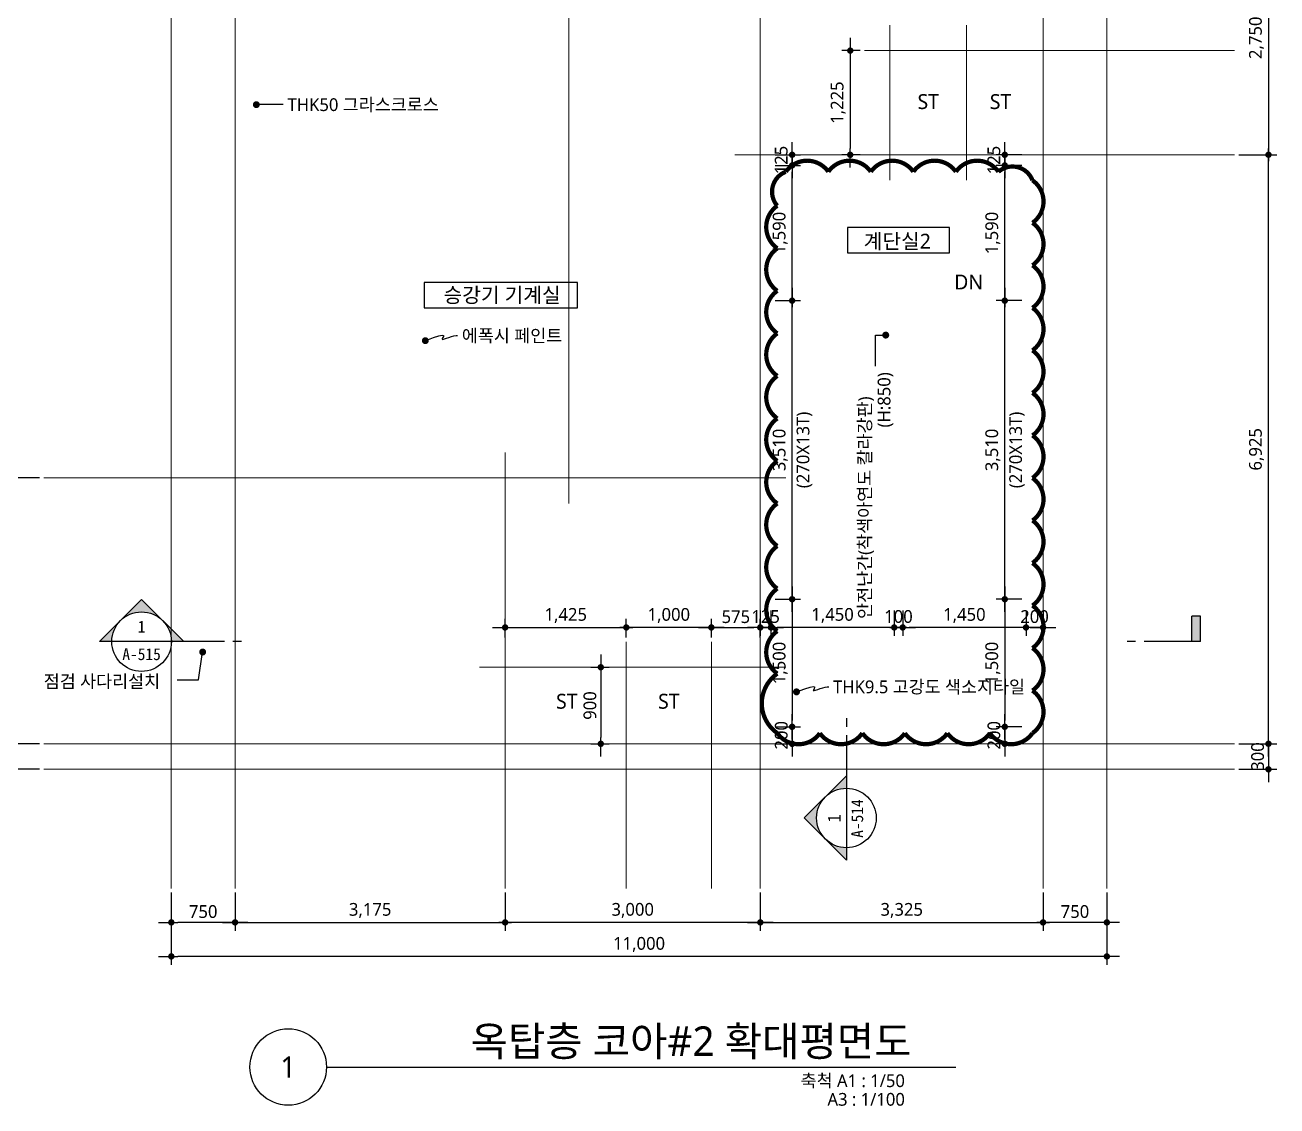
# Model space of a CAD drawing. Header units: millimetres. Extents: x 3320976 to 3527701, y 1183647 to 1243117.
# Drawn here: x 3490632 to 3505351, y 1183647 to 1196355 of the extents above; entities that cross this region are included whole.
import ezdxf
from ezdxf.enums import TextEntityAlignment as Align

# ---------------------------------------------------------------- set-up
doc = ezdxf.new("R2010")
doc.units = ezdxf.units.MM
doc.header["$MEASUREMENT"] = 0
doc.linetypes.add('CEN', pattern=[62, 60, -1, 0, -1])
doc.layers.get('0').update_dxf_attribs({"linetype": 'CONTINUOUS'})
for name, color, linetype, lineweight in [('A-CNTL', 1, 'CEN', 15), ('A-DIMS', 7, 'CONTINUOUS', 25), ('A-MKXS-LEAD', 7, 'CONTINUOUS', 25), ('A-MKXS-MAK1', 3, 'CONTINUOUS', 25), ('A-MKXS-TEXT1', 3, 'CONTINUOUS', 25), ('A-MKXS-TEXT2', 7, 'CONTINUOUS', 25), ('A-MKXX-NAME', 3, 'CONTINUOUS', 25), ('A-MKXX-SYMB', 7, 'CONTINUOUS', 25), ('A-XXXX-SYMB', 7, 'CONTINUOUS', 25), ('A-XXXX-TXT1', 3, 'CONTINUOUS', 25), ('REV-202205', 20, 'CONTINUOUS', 25)]:
    doc.layers.add(name, color=color, linetype=linetype, lineweight=lineweight)
doc.styles.add('HY울릉도L', font='')
doc.styles.add('돋움체', font='')
doc.styles.add('맑은고딕', font='malgun.ttf')
doc.styles.get('HY울릉도L').set_extended_font_data('HYwulM')
doc.styles.get('돋움체').set_extended_font_data('DotumChe')
doc.dimstyles.new('CDIM', dxfattribs={"dimtxt": 3, "dimasz": 1.5, "dimexe": 2, "dimexo": 1, "dimgap": 1, "dimtad": 1, "dimdec": 0, "dimrnd": 0.5, "dimzin": 0, "dimdsep": 32, "dimlunit": 6, "dimtxsty": 'HY울릉도L', "dimblk1": '_CIDOT', "dimblk2": '_CIDOT', "dimsah": 1, "dimcen": 5.5, "dimclrd": 2, "dimclre": 2, "dimclrt": 7, "dimadec": 0, "dimazin": 0, "dimtfac": 1, "dimtdec": 0, "dimtix": 1, "dimtmove": 2, "dimatfit": 1, "dimldrblk": '_CIDOT', "dimfxl": 1, "dimtolj": 1, "dimtzin": 0, "dimlwd": -1, "dimarcsym": 0})

# ---------------------------------------------------------------- blocks, each defined once
blk = doc.blocks.new('_CIDOT')
at = {"color": 0, "linetype": 'ByBlock'}
blk.add_line((2, 0), (-1, 0), dxfattribs=at)
at = {"color": 0, "linetype": 'ByBlock', "const_width": 0.5}
blk.add_lwpolyline([(-0.25, 0, 1), (0.25, 0, 1)], format="xyb", close=True, dxfattribs=at)
blk = doc.blocks.new('*D189')
at = {"layer": 'A-DIMS', "lineweight": -2, "transparency": 16777216}
for p, q in [((-1550, 0), (-2400, 0)), ((-1550, -13000), (-2400, -13000))]:
    blk.add_line(p, q, dxfattribs=at)
at = {"layer": 'A-DIMS', "transparency": 16777216}
blk.add_line((-2300, -12925), (-2300, -75), dxfattribs=at)
at = {"layer": 'A-DIMS', "transparency": 16777216, "xscale": 75, "yscale": 75, "zscale": 75}
for p, rotation in [((-2300, 0), 90), ((-2300, -13000), 270)]:
    blk.add_blockref('_CIDOT', p, dxfattribs=dict(at, rotation=rotation))
at = {"layer": 'A-DIMS', "color": 3, "transparency": 16777216, "insert": (-2440, -6500), "char_height": 150, "attachment_point": 5, "rotation": 90, "style": '맑은고딕'}
blk.add_mtext('\\A1;13,000', dxfattribs=at)
blk = doc.blocks.new('*D191')
at = {"layer": 'A-DIMS', "transparency": 16777216}
for p, q in [((-1900, -12625), (-1900, -12550)), ((-1900, -13000), (-1900, -12700)), ((-1900, -13075), (-1900, -13150))]:
    blk.add_line(p, q, dxfattribs=at)
at = {"layer": 'A-DIMS', "lineweight": -2, "transparency": 16777216}
for p, q in [((-1550, -12700), (-2000, -12700)), ((-1550, -13000), (-2000, -13000))]:
    blk.add_line(p, q, dxfattribs=at)
at = {"layer": 'A-DIMS', "transparency": 16777216, "xscale": 75, "yscale": 75, "zscale": 75}
for p, rotation in [((-1900, -12700), 270), ((-1900, -13000), 90)]:
    blk.add_blockref('_CIDOT', p, dxfattribs=dict(at, rotation=rotation))
at = {"layer": 'A-DIMS', "color": 3, "transparency": 16777216, "insert": (-2027, -12850), "char_height": 150, "attachment_point": 5, "rotation": 90, "style": '맑은고딕'}
blk.add_mtext('\\A1;300', dxfattribs=at)
blk = doc.blocks.new('*D193')
at = {"layer": 'A-DIMS', "lineweight": -2, "transparency": 16777216}
for p, q in [((0, -14450), (0, -14900)), ((750, -14450), (750, -14900))]:
    blk.add_line(p, q, dxfattribs=at)
at = {"layer": 'A-DIMS', "transparency": 16777216}
blk.add_line((675, -14800), (75, -14800), dxfattribs=at)
at = {"layer": 'A-DIMS', "transparency": 16777216, "xscale": 75, "yscale": 75, "zscale": 75, "rotation": 180}
blk.add_blockref('_CIDOT', (0, -14800), dxfattribs=at)
at = {"layer": 'A-DIMS', "transparency": 16777216, "xscale": 75, "yscale": 75, "zscale": 75}
blk.add_blockref('_CIDOT', (750, -14800), dxfattribs=at)
at = {"layer": 'A-DIMS', "color": 3, "transparency": 16777216, "insert": (375, -14673), "char_height": 150, "attachment_point": 5, "style": '맑은고딕'}
blk.add_mtext('\\A1;750', dxfattribs=at)
blk = doc.blocks.new('*D194')
at = {"layer": 'A-DIMS', "lineweight": -2, "transparency": 16777216}
for p, q in [((10250, -14450), (10250, -14900)), ((11000, -14450), (11000, -14900))]:
    blk.add_line(p, q, dxfattribs=at)
at = {"layer": 'A-DIMS', "transparency": 16777216}
blk.add_line((10925, -14800), (10325, -14800), dxfattribs=at)
at = {"layer": 'A-DIMS', "transparency": 16777216, "xscale": 75, "yscale": 75, "zscale": 75, "rotation": 180}
blk.add_blockref('_CIDOT', (10250, -14800), dxfattribs=at)
at = {"layer": 'A-DIMS', "transparency": 16777216, "xscale": 75, "yscale": 75, "zscale": 75}
blk.add_blockref('_CIDOT', (11000, -14800), dxfattribs=at)
at = {"layer": 'A-DIMS', "color": 3, "transparency": 16777216, "insert": (10625, -14673), "char_height": 150, "attachment_point": 5, "style": '맑은고딕'}
blk.add_mtext('\\A1;750', dxfattribs=at)
blk = doc.blocks.new('*D195')
at = {"layer": 'A-DIMS', "lineweight": -2, "transparency": 16777216}
for p, q in [((6925, -14450), (6925, -14900)), ((10250, -14450), (10250, -14900))]:
    blk.add_line(p, q, dxfattribs=at)
at = {"layer": 'A-DIMS', "transparency": 16777216}
blk.add_line((7000, -14800), (10175, -14800), dxfattribs=at)
at = {"layer": 'A-DIMS', "transparency": 16777216, "xscale": 75, "yscale": 75, "zscale": 75, "rotation": 180}
blk.add_blockref('_CIDOT', (6925, -14800), dxfattribs=at)
at = {"layer": 'A-DIMS', "transparency": 16777216, "xscale": 75, "yscale": 75, "zscale": 75}
blk.add_blockref('_CIDOT', (10250, -14800), dxfattribs=at)
at = {"layer": 'A-DIMS', "color": 3, "transparency": 16777216, "insert": (8588, -14660), "char_height": 150, "attachment_point": 5, "style": '맑은고딕'}
blk.add_mtext('\\A1;3,325', dxfattribs=at)
blk = doc.blocks.new('*D196')
at = {"layer": 'A-DIMS', "lineweight": -2, "transparency": 16777216}
for p, q in [((750, -14450), (750, -14900)), ((3925, -14450), (3925, -14900))]:
    blk.add_line(p, q, dxfattribs=at)
at = {"layer": 'A-DIMS', "transparency": 16777216}
blk.add_line((825, -14800), (3850, -14800), dxfattribs=at)
at = {"layer": 'A-DIMS', "transparency": 16777216, "xscale": 75, "yscale": 75, "zscale": 75, "rotation": 180}
blk.add_blockref('_CIDOT', (750, -14800), dxfattribs=at)
at = {"layer": 'A-DIMS', "transparency": 16777216, "xscale": 75, "yscale": 75, "zscale": 75}
blk.add_blockref('_CIDOT', (3925, -14800), dxfattribs=at)
at = {"layer": 'A-DIMS', "color": 3, "transparency": 16777216, "insert": (2338, -14660), "char_height": 150, "attachment_point": 5, "style": '맑은고딕'}
blk.add_mtext('\\A1;3,175', dxfattribs=at)
blk = doc.blocks.new('*D197')
at = {"layer": 'A-DIMS', "lineweight": -2, "transparency": 16777216}
for p, q in [((12550, -3025), (13000, -3025)), ((12550, -5775), (13000, -5775))]:
    blk.add_line(p, q, dxfattribs=at)
at = {"layer": 'A-DIMS', "transparency": 16777216}
blk.add_line((12900, -3100), (12900, -5700), dxfattribs=at)
at = {"layer": 'A-DIMS', "transparency": 16777216, "xscale": 75, "yscale": 75, "zscale": 75}
for p, rotation in [((12900, -3025), 90), ((12900, -5775), 270)]:
    blk.add_blockref('_CIDOT', p, dxfattribs=dict(at, rotation=rotation))
at = {"layer": 'A-DIMS', "color": 3, "transparency": 16777216, "insert": (12760, -4400), "char_height": 150, "attachment_point": 5, "rotation": 90, "style": '맑은고딕'}
blk.add_mtext('\\A1;2,750', dxfattribs=at)
blk = doc.blocks.new('*D198')
at = {"layer": 'A-DIMS', "lineweight": -2, "transparency": 16777216}
for p, q in [((12550, -5775), (13000, -5775)), ((12550, -12700), (13000, -12700))]:
    blk.add_line(p, q, dxfattribs=at)
at = {"layer": 'A-DIMS', "transparency": 16777216}
blk.add_line((12900, -12625), (12900, -5850), dxfattribs=at)
at = {"layer": 'A-DIMS', "transparency": 16777216, "xscale": 75, "yscale": 75, "zscale": 75}
for p, rotation in [((12900, -5775), 90), ((12900, -12700), 270)]:
    blk.add_blockref('_CIDOT', p, dxfattribs=dict(at, rotation=rotation))
at = {"layer": 'A-DIMS', "color": 3, "transparency": 16777216, "insert": (12760, -9238), "char_height": 150, "attachment_point": 5, "rotation": 90, "style": '맑은고딕'}
blk.add_mtext('\\A1;6,925', dxfattribs=at)
blk = doc.blocks.new('*D199')
at = {"layer": 'A-DIMS', "transparency": 16777216}
for p, q in [((12900, -12625), (12900, -12550)), ((12900, -12700), (12900, -13000)), ((12900, -13075), (12900, -13150))]:
    blk.add_line(p, q, dxfattribs=at)
at = {"layer": 'A-DIMS', "lineweight": -2, "transparency": 16777216}
for p, q in [((12550, -12700), (13000, -12700)), ((12550, -13000), (13000, -13000))]:
    blk.add_line(p, q, dxfattribs=at)
at = {"layer": 'A-DIMS', "transparency": 16777216, "xscale": 75, "yscale": 75, "zscale": 75}
for p, rotation in [((12900, -12700), 270), ((12900, -13000), 90)]:
    blk.add_blockref('_CIDOT', p, dxfattribs=dict(at, rotation=rotation))
at = {"layer": 'A-DIMS', "color": 3, "transparency": 16777216, "insert": (12773, -12850), "char_height": 150, "attachment_point": 5, "rotation": 90, "style": '맑은고딕'}
blk.add_mtext('\\A1;300', dxfattribs=at)
blk = doc.blocks.new('*D200')
at = {"layer": 'A-DIMS', "lineweight": -2, "transparency": 16777216}
for p, q in [((-1550, -9575), (-2000, -9575)), ((-1550, -12700), (-2000, -12700))]:
    blk.add_line(p, q, dxfattribs=at)
at = {"layer": 'A-DIMS', "transparency": 16777216}
blk.add_line((-1900, -9650), (-1900, -12625), dxfattribs=at)
at = {"layer": 'A-DIMS', "transparency": 16777216, "xscale": 75, "yscale": 75, "zscale": 75}
for p, rotation in [((-1900, -9575), 90), ((-1900, -12700), 270)]:
    blk.add_blockref('_CIDOT', p, dxfattribs=dict(at, rotation=rotation))
at = {"layer": 'A-DIMS', "color": 3, "transparency": 16777216, "insert": (-2040, -11138), "char_height": 150, "attachment_point": 5, "rotation": 90, "style": '맑은고딕'}
blk.add_mtext('\\A1;3,125', dxfattribs=at)
blk = doc.blocks.new('*D201')
at = {"layer": 'A-DIMS', "lineweight": -2, "transparency": 16777216}
for p, q in [((-1550, -3025), (-2000, -3025)), ((-1550, -9575), (-2000, -9575))]:
    blk.add_line(p, q, dxfattribs=at)
at = {"layer": 'A-DIMS', "transparency": 16777216}
blk.add_line((-1900, -9500), (-1900, -3100), dxfattribs=at)
at = {"layer": 'A-DIMS', "transparency": 16777216, "xscale": 75, "yscale": 75, "zscale": 75}
for p, rotation in [((-1900, -3025), 90), ((-1900, -9575), 270)]:
    blk.add_blockref('_CIDOT', p, dxfattribs=dict(at, rotation=rotation))
at = {"layer": 'A-DIMS', "color": 3, "transparency": 16777216, "insert": (-2040, -6300), "char_height": 150, "attachment_point": 5, "rotation": 90, "style": '맑은고딕'}
blk.add_mtext('\\A1;6,550', dxfattribs=at)
blk = doc.blocks.new('*D202')
at = {"layer": 'A-DIMS', "lineweight": -2, "transparency": 16777216}
for p, q in [((3925, -14450), (3925, -14900)), ((6925, -14450), (6925, -14900))]:
    blk.add_line(p, q, dxfattribs=at)
at = {"layer": 'A-DIMS', "transparency": 16777216}
blk.add_line((6850, -14800), (4000, -14800), dxfattribs=at)
at = {"layer": 'A-DIMS', "transparency": 16777216, "xscale": 75, "yscale": 75, "zscale": 75, "rotation": 180}
blk.add_blockref('_CIDOT', (3925, -14800), dxfattribs=at)
at = {"layer": 'A-DIMS', "transparency": 16777216, "xscale": 75, "yscale": 75, "zscale": 75}
blk.add_blockref('_CIDOT', (6925, -14800), dxfattribs=at)
at = {"layer": 'A-DIMS', "color": 3, "transparency": 16777216, "insert": (5425, -14660), "char_height": 150, "attachment_point": 5, "style": '맑은고딕'}
blk.add_mtext('\\A1;3,000', dxfattribs=at)
blk = doc.blocks.new('*D207')
at = {"layer": 'A-DIMS', "lineweight": -2, "transparency": 16777216}
for p, q in [((0, -14450), (0, -15300)), ((11000, -14450), (11000, -15300))]:
    blk.add_line(p, q, dxfattribs=at)
at = {"layer": 'A-DIMS', "transparency": 16777216}
blk.add_line((10925, -15200), (75, -15200), dxfattribs=at)
at = {"layer": 'A-DIMS', "transparency": 16777216, "xscale": 75, "yscale": 75, "zscale": 75, "rotation": 180}
blk.add_blockref('_CIDOT', (0, -15200), dxfattribs=at)
at = {"layer": 'A-DIMS', "transparency": 16777216, "xscale": 75, "yscale": 75, "zscale": 75}
blk.add_blockref('_CIDOT', (11000, -15200), dxfattribs=at)
at = {"layer": 'A-DIMS', "color": 3, "transparency": 16777216, "insert": (5500, -15060), "char_height": 150, "attachment_point": 5, "style": '맑은고딕'}
blk.add_mtext('\\A1;11,000', dxfattribs=at)
blk = doc.blocks.new('*D149')
at = {"layer": 'A-DIMS', "lineweight": -2, "transparency": 16777216}
for p, q in [((3497701, 1189155), (3497701, 1189373)), ((3498701, 1189155), (3498701, 1189373))]:
    blk.add_line(p, q, dxfattribs=at)
at = {"layer": 'A-DIMS', "transparency": 16777216}
blk.add_line((3498626, 1189273), (3497776, 1189273), dxfattribs=at)
at = {"layer": 'A-DIMS', "transparency": 16777216, "xscale": 75, "yscale": 75, "zscale": 75, "rotation": 180}
blk.add_blockref('_CIDOT', (3497701, 1189273), dxfattribs=at)
at = {"layer": 'A-DIMS', "transparency": 16777216, "xscale": 75, "yscale": 75, "zscale": 75}
blk.add_blockref('_CIDOT', (3498701, 1189273), dxfattribs=at)
at = {"layer": 'A-DIMS', "color": 3, "transparency": 16777216, "insert": (3498201, 1189413), "char_height": 150, "attachment_point": 5, "style": '맑은고딕'}
blk.add_mtext('\\A1;1,000', dxfattribs=at)
blk = doc.blocks.new('*D150')
at = {"layer": 'A-DIMS', "lineweight": -2, "transparency": 16777216}
for p, q in [((3496276, 1189155), (3496276, 1189373)), ((3497701, 1189155), (3497701, 1189373))]:
    blk.add_line(p, q, dxfattribs=at)
at = {"layer": 'A-DIMS', "transparency": 16777216}
blk.add_line((3496351, 1189273), (3497626, 1189273), dxfattribs=at)
at = {"layer": 'A-DIMS', "transparency": 16777216, "xscale": 75, "yscale": 75, "zscale": 75, "rotation": 180}
blk.add_blockref('_CIDOT', (3496276, 1189273), dxfattribs=at)
at = {"layer": 'A-DIMS', "transparency": 16777216, "xscale": 75, "yscale": 75, "zscale": 75}
blk.add_blockref('_CIDOT', (3497701, 1189273), dxfattribs=at)
at = {"layer": 'A-DIMS', "color": 3, "transparency": 16777216, "insert": (3496989, 1189413), "char_height": 150, "attachment_point": 5, "style": '맑은고딕'}
blk.add_mtext('\\A1;1,425', dxfattribs=at)
blk = doc.blocks.new('*D151')
at = {"layer": 'A-DIMS', "lineweight": -2, "transparency": 16777216}
for p, q in [((3498701, 1189155), (3498701, 1189373)), ((3499276, 1189155), (3499276, 1189373))]:
    blk.add_line(p, q, dxfattribs=at)
at = {"layer": 'A-DIMS', "transparency": 16777216}
blk.add_line((3498776, 1189273), (3499201, 1189273), dxfattribs=at)
at = {"layer": 'A-DIMS', "transparency": 16777216, "xscale": 75, "yscale": 75, "zscale": 75, "rotation": 180}
blk.add_blockref('_CIDOT', (3498701, 1189273), dxfattribs=at)
at = {"layer": 'A-DIMS', "transparency": 16777216, "xscale": 75, "yscale": 75, "zscale": 75}
blk.add_blockref('_CIDOT', (3499276, 1189273), dxfattribs=at)
at = {"layer": 'A-DIMS', "color": 3, "transparency": 16777216, "insert": (3498989, 1189399), "char_height": 150, "attachment_point": 5, "style": '맑은고딕'}
blk.add_mtext('\\A1;575', dxfattribs=at)
blk = doc.blocks.new('*D154')
at = {"layer": 'A-DIMS', "lineweight": -2, "transparency": 16777216}
for p, q in [((3500451, 1196055), (3500234, 1196055)), ((3500451, 1194830), (3500234, 1194830))]:
    blk.add_line(p, q, dxfattribs=at)
at = {"layer": 'A-DIMS', "transparency": 16777216}
blk.add_line((3500334, 1195980), (3500334, 1194905), dxfattribs=at)
at = {"layer": 'A-DIMS', "transparency": 16777216, "xscale": 75, "yscale": 75, "zscale": 75}
for p, rotation in [((3500334, 1196055), 90), ((3500334, 1194830), 270)]:
    blk.add_blockref('_CIDOT', p, dxfattribs=dict(at, rotation=rotation))
at = {"layer": 'A-DIMS', "color": 3, "transparency": 16777216, "insert": (3500193, 1195443), "char_height": 150, "attachment_point": 5, "rotation": 90, "style": '맑은고딕'}
blk.add_mtext('\\A1;1,225', dxfattribs=at)
blk = doc.blocks.new('*D155')
at = {"layer": 'A-DIMS', "lineweight": -2, "transparency": 16777216}
for p, q in [((3497284, 1188805), (3497501, 1188805)), ((3497284, 1187905), (3497501, 1187905))]:
    blk.add_line(p, q, dxfattribs=at)
at = {"layer": 'A-DIMS', "transparency": 16777216}
blk.add_line((3497401, 1188730), (3497401, 1187980), dxfattribs=at)
at = {"layer": 'A-DIMS', "transparency": 16777216, "xscale": 75, "yscale": 75, "zscale": 75}
for p, rotation in [((3497401, 1188805), 90), ((3497401, 1187905), 270)]:
    blk.add_blockref('_CIDOT', p, dxfattribs=dict(at, rotation=rotation))
at = {"layer": 'A-DIMS', "color": 3, "transparency": 16777216, "insert": (3497274, 1188355), "char_height": 150, "attachment_point": 5, "rotation": 90, "style": '맑은고딕'}
blk.add_mtext('\\A1;900', dxfattribs=at)
blk = doc.blocks.new('CORE 2- 단면')
at = {"layer": 'A-MKXS-MAK1'}
h = blk.add_hatch(color=256, dxfattribs=at)
h.paths.add_polyline_path([(5095, 12859), (4847, 12611, 0.414214), (4847, 13106)])
h.paths.add_polyline_path([(4847, 12611), (4600, 12364), (4600, 12509, 0.198912)])
h.paths.add_polyline_path([(4847, 13106, 0.198912), (4600, 13209), (4600, 13354)])
for points in [[(537, 10486), (437, 10486), (437, 10786), (537, 10786)], [(4900, -2015), (4900, -2115), (4600, -2115), (4600, -2015)]]:
    blk.add_hatch(color=256, dxfattribs=at).paths.add_polyline_path(points)
h = blk.add_hatch(color=256, dxfattribs=at)
h.paths.add_polyline_path([(12887, 10291), (12639, 10538, 0.414214), (13134, 10538)])
h.paths.add_polyline_path([(12639, 10538), (12392, 10786), (12537, 10786, 0.198912)])
h.paths.add_polyline_path([(13134, 10538, 0.198912), (13237, 10786), (13382, 10786)])
for p, q in [((4600, 13354), (5095, 12859)), ((4600, 11886), (4600, 13354)), ((4600, 12364), (5095, 12859)), ((4600, 11686), (4600, 11786)), ((437, 10786), (1100, 10786)), ((437, 10786), (437, 10486)), ((537, 10786), (537, 10486)), ((1200, 10786), (1300, 10786)), ((11714, 10786), (11814, 10786)), ((11914, 10786), (13382, 10786)), ((12392, 10786), (12887, 10291)), ((13382, 10786), (12887, 10291)), ((437, 10486), (537, 10486)), ((4600, -1352), (4600, -1252)), ((4600, -2115), (4600, -1452)), ((4600, -2015), (4900, -2015)), ((4900, -2115), (4900, -2015)), ((4600, -2115), (4900, -2115))]:
    blk.add_line(p, q, dxfattribs=at)
for centre in [(4600, 12859), (12887, 10786)]:
    blk.add_circle(centre, 350, dxfattribs=at)
at = {"layer": 'A-MKXS-TEXT2', "style": '돋움체'}
for s, height, rotation, p in [('A-514', 140, 270, (4472, 12866)), ('1', 150, 270, (4744, 12863)), ('A-515', 140, 180, (12887, 10934)), ('1', 140, 180, (12887, 10611))]:
    blk.add_text(s, height=height, rotation=rotation, dxfattribs=at).set_placement(p, align=Align.MIDDLE)
blk = doc.blocks.new('*D413')
at = {"layer": 'A-DIMS', "lineweight": -2, "transparency": 16777216}
for p, q in [((3499401, 1189473), (3499401, 1189173)), ((3500851, 1189473), (3500851, 1189173))]:
    blk.add_line(p, q, dxfattribs=at)
at = {"layer": 'A-DIMS', "transparency": 16777216}
blk.add_line((3500776, 1189273), (3499476, 1189273), dxfattribs=at)
at = {"layer": 'A-DIMS', "transparency": 16777216, "xscale": 75, "yscale": 75, "zscale": 75, "rotation": 180}
blk.add_blockref('_CIDOT', (3499401, 1189273), dxfattribs=at)
at = {"layer": 'A-DIMS', "transparency": 16777216, "xscale": 75, "yscale": 75, "zscale": 75}
blk.add_blockref('_CIDOT', (3500851, 1189273), dxfattribs=at)
at = {"layer": 'A-DIMS', "color": 3, "transparency": 16777216, "insert": (3500126, 1189413), "char_height": 150, "attachment_point": 5, "style": '맑은고딕'}
blk.add_mtext('\\A1;1,450', dxfattribs=at)
blk = doc.blocks.new('*D414')
at = {"layer": 'A-DIMS', "lineweight": -2, "transparency": 16777216}
for p, q in [((3499276, 1189473), (3499276, 1189173)), ((3499401, 1189473), (3499401, 1189173))]:
    blk.add_line(p, q, dxfattribs=at)
at = {"layer": 'A-DIMS', "transparency": 16777216}
for p, q in [((3499201, 1189273), (3499126, 1189273)), ((3499276, 1189273), (3499401, 1189273)), ((3499476, 1189273), (3499551, 1189273))]:
    blk.add_line(p, q, dxfattribs=at)
at = {"layer": 'A-DIMS', "transparency": 16777216, "xscale": 75, "yscale": 75, "zscale": 75}
blk.add_blockref('_CIDOT', (3499276, 1189273), dxfattribs=at)
at = {"layer": 'A-DIMS', "transparency": 16777216, "xscale": 75, "yscale": 75, "zscale": 75, "rotation": 180}
blk.add_blockref('_CIDOT', (3499401, 1189273), dxfattribs=at)
at = {"layer": 'A-DIMS', "color": 3, "transparency": 16777216, "insert": (3499339, 1189401), "char_height": 150, "attachment_point": 5, "style": '맑은고딕'}
blk.add_mtext('\\A1;125', dxfattribs=at)
blk = doc.blocks.new('*D415')
at = {"layer": 'A-DIMS', "lineweight": -2, "transparency": 16777216}
for p, q in [((3499451, 1193115), (3499751, 1193115)), ((3499451, 1189605), (3499751, 1189605))]:
    blk.add_line(p, q, dxfattribs=at)
at = {"layer": 'A-DIMS', "transparency": 16777216}
blk.add_line((3499651, 1189680), (3499651, 1193040), dxfattribs=at)
at = {"layer": 'A-DIMS', "transparency": 16777216, "xscale": 75, "yscale": 75, "zscale": 75}
for p, rotation in [((3499651, 1193115), 90), ((3499651, 1189605), 270)]:
    blk.add_blockref('_CIDOT', p, dxfattribs=dict(at, rotation=rotation))
at = {"layer": 'A-DIMS', "color": 3, "transparency": 16777216, "char_height": 150, "attachment_point": 5, "rotation": 90, "style": '맑은고딕'}
for s, insert in [('\\A1;(270X13T)', (3499795, 1191360)), ('\\A1;3,510', (3499511, 1191360))]:
    blk.add_mtext(s, dxfattribs=dict(at, insert=insert))
blk = doc.blocks.new('*D416')
at = {"layer": 'A-DIMS', "lineweight": -2, "transparency": 16777216}
for p, q in [((3499451, 1189605), (3499751, 1189605)), ((3499451, 1188105), (3499751, 1188105))]:
    blk.add_line(p, q, dxfattribs=at)
at = {"layer": 'A-DIMS', "transparency": 16777216}
blk.add_line((3499651, 1189530), (3499651, 1188180), dxfattribs=at)
at = {"layer": 'A-DIMS', "transparency": 16777216, "xscale": 75, "yscale": 75, "zscale": 75}
for p, rotation in [((3499651, 1189605), 90), ((3499651, 1188105), 270)]:
    blk.add_blockref('_CIDOT', p, dxfattribs=dict(at, rotation=rotation))
at = {"layer": 'A-DIMS', "color": 3, "transparency": 16777216, "insert": (3499511, 1188855), "char_height": 150, "attachment_point": 5, "rotation": 90, "style": '맑은고딕'}
blk.add_mtext('\\A1;1,500', dxfattribs=at)
blk = doc.blocks.new('*D417')
at = {"layer": 'A-DIMS', "lineweight": -2, "transparency": 16777216}
for p, q in [((3499451, 1194705), (3499751, 1194705)), ((3499451, 1193115), (3499751, 1193115))]:
    blk.add_line(p, q, dxfattribs=at)
at = {"layer": 'A-DIMS', "transparency": 16777216}
blk.add_line((3499651, 1193190), (3499651, 1194630), dxfattribs=at)
at = {"layer": 'A-DIMS', "transparency": 16777216, "xscale": 75, "yscale": 75, "zscale": 75}
for p, rotation in [((3499651, 1194705), 90), ((3499651, 1193115), 270)]:
    blk.add_blockref('_CIDOT', p, dxfattribs=dict(at, rotation=rotation))
at = {"layer": 'A-DIMS', "color": 3, "transparency": 16777216, "insert": (3499511, 1193910), "char_height": 150, "attachment_point": 5, "rotation": 90, "style": '맑은고딕'}
blk.add_mtext('\\A1;1,590', dxfattribs=at)
blk = doc.blocks.new('*D418')
at = {"layer": 'A-DIMS', "transparency": 16777216}
for p, q in [((3499651, 1194905), (3499651, 1194980)), ((3499651, 1194705), (3499651, 1194830)), ((3499651, 1194630), (3499651, 1194555))]:
    blk.add_line(p, q, dxfattribs=at)
at = {"layer": 'A-DIMS', "lineweight": -2, "transparency": 16777216}
for p, q in [((3499451, 1194830), (3499751, 1194830)), ((3499451, 1194705), (3499751, 1194705))]:
    blk.add_line(p, q, dxfattribs=at)
at = {"layer": 'A-DIMS', "transparency": 16777216, "xscale": 75, "yscale": 75, "zscale": 75}
for p, rotation in [((3499651, 1194830), 270), ((3499651, 1194705), 90)]:
    blk.add_blockref('_CIDOT', p, dxfattribs=dict(at, rotation=rotation))
at = {"layer": 'A-DIMS', "color": 3, "transparency": 16777216, "insert": (3499523, 1194768), "char_height": 150, "attachment_point": 5, "rotation": 90, "style": '맑은고딕'}
blk.add_mtext('\\A1;125', dxfattribs=at)
blk = doc.blocks.new('*D419')
at = {"layer": 'A-DIMS', "transparency": 16777216}
for p, q in [((3499651, 1188180), (3499651, 1188255)), ((3499651, 1188105), (3499651, 1187905)), ((3499651, 1187830), (3499651, 1187755))]:
    blk.add_line(p, q, dxfattribs=at)
at = {"layer": 'A-DIMS', "lineweight": -2, "transparency": 16777216}
for p, q in [((3499451, 1188105), (3499751, 1188105)), ((3499451, 1187905), (3499751, 1187905))]:
    blk.add_line(p, q, dxfattribs=at)
at = {"layer": 'A-DIMS', "transparency": 16777216, "xscale": 75, "yscale": 75, "zscale": 75}
for p, rotation in [((3499651, 1188105), 270), ((3499651, 1187905), 90)]:
    blk.add_blockref('_CIDOT', p, dxfattribs=dict(at, rotation=rotation))
at = {"layer": 'A-DIMS', "color": 3, "transparency": 16777216, "insert": (3499524, 1188005), "char_height": 150, "attachment_point": 5, "rotation": 90, "style": '맑은고딕'}
blk.add_mtext('\\A1;200', dxfattribs=at)
blk = doc.blocks.new('*D420')
at = {"layer": 'A-DIMS', "lineweight": -2, "transparency": 16777216}
for p, q in [((3500951, 1189473), (3500951, 1189173)), ((3502401, 1189473), (3502401, 1189173))]:
    blk.add_line(p, q, dxfattribs=at)
at = {"layer": 'A-DIMS', "transparency": 16777216}
blk.add_line((3502326, 1189273), (3501026, 1189273), dxfattribs=at)
at = {"layer": 'A-DIMS', "transparency": 16777216, "xscale": 75, "yscale": 75, "zscale": 75, "rotation": 180}
blk.add_blockref('_CIDOT', (3500951, 1189273), dxfattribs=at)
at = {"layer": 'A-DIMS', "transparency": 16777216, "xscale": 75, "yscale": 75, "zscale": 75}
blk.add_blockref('_CIDOT', (3502401, 1189273), dxfattribs=at)
at = {"layer": 'A-DIMS', "color": 3, "transparency": 16777216, "insert": (3501676, 1189413), "char_height": 150, "attachment_point": 5, "style": '맑은고딕'}
blk.add_mtext('\\A1;1,450', dxfattribs=at)
blk = doc.blocks.new('*D421')
at = {"layer": 'A-DIMS', "lineweight": -2, "transparency": 16777216}
for p, q in [((3500851, 1189473), (3500851, 1189173)), ((3500951, 1189473), (3500951, 1189173))]:
    blk.add_line(p, q, dxfattribs=at)
at = {"layer": 'A-DIMS', "transparency": 16777216}
for p, q in [((3500776, 1189273), (3500701, 1189273)), ((3500851, 1189273), (3500951, 1189273)), ((3501026, 1189273), (3501101, 1189273))]:
    blk.add_line(p, q, dxfattribs=at)
at = {"layer": 'A-DIMS', "transparency": 16777216, "xscale": 75, "yscale": 75, "zscale": 75}
blk.add_blockref('_CIDOT', (3500851, 1189273), dxfattribs=at)
at = {"layer": 'A-DIMS', "transparency": 16777216, "xscale": 75, "yscale": 75, "zscale": 75, "rotation": 180}
blk.add_blockref('_CIDOT', (3500951, 1189273), dxfattribs=at)
at = {"layer": 'A-DIMS', "color": 3, "transparency": 16777216, "insert": (3500901, 1189401), "char_height": 150, "attachment_point": 5, "style": '맑은고딕'}
blk.add_mtext('\\A1;100', dxfattribs=at)
blk = doc.blocks.new('*D422')
at = {"layer": 'A-DIMS', "lineweight": -2, "transparency": 16777216}
for p, q in [((3502401, 1189473), (3502401, 1189173)), ((3502601, 1189473), (3502601, 1189173))]:
    blk.add_line(p, q, dxfattribs=at)
at = {"layer": 'A-DIMS', "transparency": 16777216}
for p, q in [((3502326, 1189273), (3502251, 1189273)), ((3502601, 1189273), (3502401, 1189273)), ((3502676, 1189273), (3502751, 1189273))]:
    blk.add_line(p, q, dxfattribs=at)
at = {"layer": 'A-DIMS', "transparency": 16777216, "xscale": 75, "yscale": 75, "zscale": 75}
blk.add_blockref('_CIDOT', (3502401, 1189273), dxfattribs=at)
at = {"layer": 'A-DIMS', "transparency": 16777216, "xscale": 75, "yscale": 75, "zscale": 75, "rotation": 180}
blk.add_blockref('_CIDOT', (3502601, 1189273), dxfattribs=at)
at = {"layer": 'A-DIMS', "color": 3, "transparency": 16777216, "insert": (3502501, 1189400), "char_height": 150, "attachment_point": 5, "style": '맑은고딕'}
blk.add_mtext('\\A1;200', dxfattribs=at)
blk = doc.blocks.new('*D423')
at = {"layer": 'A-DIMS', "lineweight": -2, "transparency": 16777216}
for p, q in [((3502351, 1193115), (3502051, 1193115)), ((3502351, 1189605), (3502051, 1189605))]:
    blk.add_line(p, q, dxfattribs=at)
at = {"layer": 'A-DIMS', "transparency": 16777216}
blk.add_line((3502151, 1189680), (3502151, 1193040), dxfattribs=at)
at = {"layer": 'A-DIMS', "transparency": 16777216, "xscale": 75, "yscale": 75, "zscale": 75}
for p, rotation in [((3502151, 1193115), 90), ((3502151, 1189605), 270)]:
    blk.add_blockref('_CIDOT', p, dxfattribs=dict(at, rotation=rotation))
at = {"layer": 'A-DIMS', "color": 3, "transparency": 16777216, "char_height": 150, "attachment_point": 5, "rotation": 90, "style": '맑은고딕'}
for s, insert in [('\\A1;(270X13T)', (3502295, 1191360)), ('\\A1;3,510', (3502011, 1191360))]:
    blk.add_mtext(s, dxfattribs=dict(at, insert=insert))
blk = doc.blocks.new('*D424')
at = {"layer": 'A-DIMS', "lineweight": -2, "transparency": 16777216}
for p, q in [((3502351, 1189605), (3502051, 1189605)), ((3502351, 1188105), (3502051, 1188105))]:
    blk.add_line(p, q, dxfattribs=at)
at = {"layer": 'A-DIMS', "transparency": 16777216}
blk.add_line((3502151, 1189530), (3502151, 1188180), dxfattribs=at)
at = {"layer": 'A-DIMS', "transparency": 16777216, "xscale": 75, "yscale": 75, "zscale": 75}
for p, rotation in [((3502151, 1189605), 90), ((3502151, 1188105), 270)]:
    blk.add_blockref('_CIDOT', p, dxfattribs=dict(at, rotation=rotation))
at = {"layer": 'A-DIMS', "color": 3, "transparency": 16777216, "insert": (3502011, 1188855), "char_height": 150, "attachment_point": 5, "rotation": 90, "style": '맑은고딕'}
blk.add_mtext('\\A1;1,500', dxfattribs=at)
blk = doc.blocks.new('*D425')
at = {"layer": 'A-DIMS', "lineweight": -2, "transparency": 16777216}
for p, q in [((3502351, 1194705), (3502051, 1194705)), ((3502351, 1193115), (3502051, 1193115))]:
    blk.add_line(p, q, dxfattribs=at)
at = {"layer": 'A-DIMS', "transparency": 16777216}
blk.add_line((3502151, 1193190), (3502151, 1194630), dxfattribs=at)
at = {"layer": 'A-DIMS', "transparency": 16777216, "xscale": 75, "yscale": 75, "zscale": 75}
for p, rotation in [((3502151, 1194705), 90), ((3502151, 1193115), 270)]:
    blk.add_blockref('_CIDOT', p, dxfattribs=dict(at, rotation=rotation))
at = {"layer": 'A-DIMS', "color": 3, "transparency": 16777216, "insert": (3502011, 1193910), "char_height": 150, "attachment_point": 5, "rotation": 90, "style": '맑은고딕'}
blk.add_mtext('\\A1;1,590', dxfattribs=at)
blk = doc.blocks.new('*D426')
at = {"layer": 'A-DIMS', "transparency": 16777216}
for p, q in [((3502151, 1194905), (3502151, 1194980)), ((3502151, 1194705), (3502151, 1194830)), ((3502151, 1194630), (3502151, 1194555))]:
    blk.add_line(p, q, dxfattribs=at)
at = {"layer": 'A-DIMS', "lineweight": -2, "transparency": 16777216}
for p, q in [((3502351, 1194830), (3502051, 1194830)), ((3502351, 1194705), (3502051, 1194705))]:
    blk.add_line(p, q, dxfattribs=at)
at = {"layer": 'A-DIMS', "transparency": 16777216, "xscale": 75, "yscale": 75, "zscale": 75}
for p, rotation in [((3502151, 1194830), 270), ((3502151, 1194705), 90)]:
    blk.add_blockref('_CIDOT', p, dxfattribs=dict(at, rotation=rotation))
at = {"layer": 'A-DIMS', "color": 3, "transparency": 16777216, "insert": (3502023, 1194768), "char_height": 150, "attachment_point": 5, "rotation": 90, "style": '맑은고딕'}
blk.add_mtext('\\A1;125', dxfattribs=at)
blk = doc.blocks.new('*D427')
at = {"layer": 'A-DIMS', "transparency": 16777216}
for p, q in [((3502151, 1188180), (3502151, 1188255)), ((3502151, 1188105), (3502151, 1187905)), ((3502151, 1187830), (3502151, 1187755))]:
    blk.add_line(p, q, dxfattribs=at)
at = {"layer": 'A-DIMS', "lineweight": -2, "transparency": 16777216}
for p, q in [((3502351, 1188105), (3502051, 1188105)), ((3502351, 1187905), (3502051, 1187905))]:
    blk.add_line(p, q, dxfattribs=at)
at = {"layer": 'A-DIMS', "transparency": 16777216, "xscale": 75, "yscale": 75, "zscale": 75}
for p, rotation in [((3502151, 1188105), 270), ((3502151, 1187905), 90)]:
    blk.add_blockref('_CIDOT', p, dxfattribs=dict(at, rotation=rotation))
at = {"layer": 'A-DIMS', "color": 3, "transparency": 16777216, "insert": (3502024, 1188005), "char_height": 150, "attachment_point": 5, "rotation": 90, "style": '맑은고딕'}
blk.add_mtext('\\A1;200', dxfattribs=at)
blk = doc.blocks.new('CORE6_GRID_1')
at = {"layer": 'A-CNTL'}
for p, q in [((0, -14400), (0, 1800)), ((750, -14400), (750, 1800)), ((4675, -9875), (4675, 1800)), ((6925, -14400), (6925, 1800)), ((10250, -14400), (10250, 1800)), ((11000, -14400), (11000, 1800)), ((8450, -6075), (8450, -4250)), ((9350, -6075), (9350, -4250)), ((8150, -4550), (12500, -4550)), ((6625, -5775), (12500, -5775)), ((3925, -14400), (3925, -9275)), ((-1500, -9575), (7225, -9575)), ((5350, -14400), (5350, -11500)), ((6350, -14400), (6350, -11500)), ((3625, -11800), (7225, -11800)), ((-1500, -12700), (12500, -12700)), ((-1500, -13000), (12500, -13000))]:
    blk.add_line(p, q, dxfattribs=at)
at = {"layer": 'A-DIMS'}
for base, p1, p2, angle, picture, middle in [((-2300, 0), (-1500, -13000), (-1500, 0), 270, '*D189', (-2440.5, -6500)), ((-1900, -3025), (-1500, -9575), (-1500, -3025), 270, '*D201', (-2040.1, -6300)), ((12900, -5775), (12500, -3025), (12500, -5775), 90, '*D197', (12759.9, -4400)), ((12900, -5775), (12500, -12700), (12500, -5775), 270, '*D198', (12759.9, -9237.5)), ((-1900, -12700), (-1500, -9575), (-1500, -12700), 90, '*D200', (-2040.5, -11137.5)), ((-1900, -12700), (-1500, -13000), (-1500, -12700), 270, '*D191', (-2027.5, -12850)), ((12900, -13000), (12500, -12700), (12500, -13000), 90, '*D199', (12772.5, -12850)), ((0, -14800), (750, -14400), (0, -14400), 180, '*D193', (375, -14672.5)), ((0, -15200), (11000, -14400), (0, -14400), 180, '*D207', (5500, -15059.5)), ((3925, -14800), (6925, -14400), (3925, -14400), 180, '*D202', (5425, -14659.9)), ((10250, -14800), (11000, -14400), (10250, -14400), 180, '*D194', (10625, -14672.5))]:
    dim = blk.add_linear_dim(base=base, p1=p1, p2=p2, angle=angle, dimstyle='CDIM', override={"dimscale": 50, "dimtxsty": '맑은고딕', "dimclrd": 256, "dimclre": 256, "dimclrt": 3}, dxfattribs=at)
    dim.commit()
    dim.dimension.update_dxf_attribs({"geometry": picture, "text_midpoint": middle})
for base, p1, p2, picture, middle in [((3925, -14800), (750, -14400), (3925, -14400), '*D196', (2337.5, -14659.5)), ((10250, -14800), (6925, -14400), (10250, -14400), '*D195', (8587.5, -14659.9))]:
    dim = blk.add_linear_dim(base=base, p1=p1, p2=p2, dimstyle='CDIM', override={"dimscale": 50, "dimtxsty": '맑은고딕', "dimclrd": 256, "dimclre": 256, "dimclrt": 3}, dxfattribs=at)
    dim.commit()
    dim.dimension.update_dxf_attribs({"geometry": picture, "text_midpoint": middle})

msp = doc.modelspace()

# ---------------------------------------------------------------- linework, layer by layer
at = {"layer": 'A-MKXS-LEAD', "const_width": 40}
for points in [[(3493330.6, 1195421.4, 1), (3493372, 1195417.2, 1)], [(3500753.4, 1192689.7, -1), (3500749.2, 1192731.1, -1)], [(3495317, 1192646.9, 1), (3495358.5, 1192642.8, 1)], [(3492722, 1188963.2, -1), (3492717.9, 1189004.6, -1)], [(3499681.4, 1188518, 1), (3499722.8, 1188513.9, 1)]]:
    msp.add_lwpolyline(points, format="xyb", close=True, dxfattribs=at)
at = {"layer": 'A-MKXS-LEAD'}
for points in [[(3493668.3, 1195419.3), (3493351.3, 1195419.3), (3493351.3, 1195419.3)], [(3495336.9, 1192644.5), (3495434.7, 1192681.4), (3495498.4, 1192701.3), (3495534.6, 1192707.7), (3495550, 1192704.3), (3495551.2, 1192694.4), (3495544.7, 1192681.6), (3495537.2, 1192669.4), (3495535.2, 1192661.3), (3495543.9, 1192660), (3495562, 1192664.4), (3495586.8, 1192672.6), (3495615.7, 1192682.7), (3495645.9, 1192692.8), (3495674.7, 1192700.9), (3495699.4, 1192705.2), (3495717.3, 1192703.8)], [(3500631.4, 1192343.4), (3500631.4, 1192710.4), (3500751.3, 1192710.4)], [(3492419.8, 1188655.8), (3492669.9, 1188655.8), (3492719.9, 1188983.9), (3492719.9, 1188983.9)], [(3499701.3, 1188515.6), (3499799, 1188552.5), (3499862.7, 1188572.4), (3499899, 1188578.8), (3499914.4, 1188575.3), (3499915.5, 1188565.4), (3499909, 1188552.6), (3499901.5, 1188540.4), (3499899.5, 1188532.4), (3499908.2, 1188531), (3499926.3, 1188535.4), (3499951.2, 1188543.7), (3499980.1, 1188553.8), (3500010.3, 1188563.9), (3500039.1, 1188572), (3500063.8, 1188576.3), (3500081.7, 1188574.9)]]:
    msp.add_lwpolyline(points, dxfattribs=at)
at = {"layer": 'A-MKXX-SYMB'}
for points in [[(3501501.3, 1193975.4), (3500301.3, 1193975.4), (3500301.3, 1193675.4), (3501501.3, 1193675.4)], [(3495326.3, 1193030.4), (3497126.3, 1193030.4), (3497126.3, 1193330.4), (3495326.3, 1193330.4)]]:
    msp.add_lwpolyline(points, close=True, dxfattribs=at)
at = {"layer": 'A-XXXX-SYMB'}
msp.add_line((3494176.3, 1184105.4), (3501576.3, 1184105.4), dxfattribs=at)
msp.add_circle((3493726.3, 1184105.4), 450, dxfattribs=at)
at = {"layer": 'REV-202205', "const_width": 50}
msp.add_lwpolyline([(3499476.3, 1188030.4, 0.5205671), (3499976.3, 1188030.4, 0.5205671), (3500476.3, 1188030.4, 0.5205671), (3500976.3, 1188030.4, 0.5205671), (3501476.3, 1188030.4, 0.5205671), (3501976.3, 1188030.4, 0.5205671), (3502476.3, 1188030.4, 0.5205671), (3502476.3, 1188530.4, 0.5205671), (3502476.3, 1189030.4, 0.5205671), (3502476.3, 1189530.4, 0.5205671), (3502476.3, 1190030.4, 0.5205671), (3502476.3, 1190530.4, 0.5205671), (3502476.3, 1191030.4, 0.5205671), (3502476.3, 1191530.4, 0.5205671), (3502476.3, 1192030.4, 0.5205671), (3502476.3, 1192530.4, 0.5205671), (3502476.3, 1193030.4, 0.5205671), (3502476.3, 1193530.4, 0.5205671), (3502476.3, 1194030.4, 0.5205671), (3502476.3, 1194530.4, 0.5205671), (3502076.3, 1194630.4, 0.5205671), (3501576.3, 1194630.4, 0.5205671), (3501076.3, 1194630.4, 0.5205671), (3500576.3, 1194630.4, 0.5205671), (3500076.3, 1194630.4, 0.5205671), (3499576.3, 1194630.4, 0.5205671), (3499476.3, 1194230.4, 0.5205671), (3499476.3, 1193730.4, 0.5205671), (3499476.3, 1193230.4, 0.5205671), (3499476.3, 1192730.4, 0.5205671), (3499476.3, 1192230.4, 0.5205671), (3499476.3, 1191730.4, 0.5205671), (3499476.3, 1191230.4, 0.5205671), (3499476.3, 1190730.4, 0.5205671), (3499476.3, 1190230.4, 0.5205671), (3499476.3, 1189730.4, 0.5205671), (3499476.3, 1189230.4, 0.5205671), (3499476.3, 1188730.4, 0.5205671)], format="xyb", close=True, dxfattribs=at)

# ---------------------------------------------------------------- block references
at = {"rotation": 180}
msp.add_blockref('CORE 2- 단면', (3504888.8, 1199892.3), dxfattribs=at)
at = {"layer": 'A-DIMS'}
msp.add_blockref('CORE6_GRID_1', (3492351.3, 1200605.4), dxfattribs=at)

# ---------------------------------------------------------------- texts
at = {"layer": 'A-MKXS-TEXT1', "style": '맑은고딕'}
for s, p in [('THK50 그라스크로스', (3493718.3, 1195419.3)), ('에폭시 페인트', (3495767.3, 1192703.8)), ('점검 사다리설치', (3490851.3, 1188639.1)), ('THK9.5 고강도 색소지타일', (3500131.7, 1188574.9))]:
    msp.add_text(s, height=150, dxfattribs=at).set_placement(p, align=Align.MIDDLE_LEFT)
for s, p in [('(H:850)', (3500731.4, 1191623.9)), ('안전난간(착색아연도 칼라강판)', (3500503.9, 1189373.5))]:
    msp.add_text(s, height=150, rotation=90, dxfattribs=at).set_placement(p, align=Align.MIDDLE_LEFT)
at = {"layer": 'A-MKXX-NAME', "style": '맑은고딕'}
for s, p in [('ST', (3501251.3, 1195455.4)), ('ST', (3502101.3, 1195455.4)), ('계단실2', (3500887.2, 1193813.9)), ('DN', (3501726.3, 1193334.2)), ('승강기 기계실', (3496240.8, 1193180.4)), ('ST', (3497001.3, 1188405.4)), ('ST', (3498201.3, 1188405.4))]:
    msp.add_text(s, height=175, dxfattribs=at).set_placement(p, align=Align.MIDDLE_CENTER)
at = {"layer": 'A-XXXX-TXT1', "style": '맑은고딕'}
msp.add_text('옥탑층 코아#2 확대평면도', height=350, dxfattribs=at).set_placement((3501054.3, 1184128.1), align=Align.BOTTOM_RIGHT)
msp.add_text('1', height=250, dxfattribs=at).set_placement((3493726.3, 1184105.4), align=Align.MIDDLE)
for s, p in [('축척 A1 : 1/50', (3500976.4, 1184019.3)), ('A3 : 1/100', (3500976.4, 1183800.4))]:
    msp.add_text(s, height=150, dxfattribs=at).set_placement(p, align=Align.TOP_RIGHT)

# ---------------------------------------------------------------- dimensions: what is measured, and where the dimension line sits
at = {"layer": 'A-DIMS'}
for base, p1, p2, angle, picture, middle in [((3500333.8, 1194830.4), (3500501.3, 1196055.4), (3500501.3, 1194830.4), 90, '*D154', (3500193.3, 1195442.9)), ((3499651.3, 1188105.4), (3499401.4, 1189605.4), (3499401.3, 1188105.4), 270, '*D416', (3499510.8, 1188855.4)), ((3502151.3, 1188105.4), (3502401.3, 1189605.4), (3502401.3, 1188105.4), 270, '*D424', (3502010.8, 1188855.4)), ((3497701.3, 1189272.9), (3496276.3, 1189105.4), (3497701.3, 1189105.4), 180, '*D150', (3496988.8, 1189413.4)), ((3499401.3, 1189272.9), (3499276.3, 1189522.9), (3499401.3, 1189522.9), 180, '*D414', (3499338.8, 1189400.8)), ((3500951.3, 1189272.9), (3500851.3, 1189522.9), (3500951.3, 1189522.9), 180, '*D421', (3500901.3, 1189400.8)), ((3499276.3, 1189272.9), (3498701.3, 1189105.4), (3499276.3, 1189105.4), 180, '*D151', (3498988.8, 1189399.2)), ((3497401.3, 1187905.4), (3497233.8, 1188805.4), (3497233.8, 1187905.4), 90, '*D155', (3497273.8, 1188355.4)), ((3499651.3, 1187905.4), (3499401.3, 1188105.4), (3499401.3, 1187905.4), 270, '*D419', (3499523.8, 1188005.4)), ((3502151.3, 1187905.4), (3502401.3, 1188105.4), (3502401.3, 1187905.4), 270, '*D427', (3502023.8, 1188005.4))]:
    dim = msp.add_linear_dim(base=base, p1=p1, p2=p2, angle=angle, dimstyle='CDIM', override={"dimscale": 50, "dimtxsty": '맑은고딕', "dimclrd": 256, "dimclre": 256, "dimclrt": 3}, dxfattribs=at)
    dim.commit()
    dim.dimension.update_dxf_attribs({"geometry": picture, "text_midpoint": middle})
for base, p1, p2, text, picture, middle in [((3499651.3, 1194830.4), (3499401.3, 1194705.4), (3499401.3, 1194830.4), '<>\\X', '*D418', (3499651.3, 1194767.9)), ((3502151.3, 1194830.4), (3502401.3, 1194705.4), (3502401.3, 1194830.4), '<>\\X', '*D426', (3502151.3, 1194767.9)), ((3499651.3, 1194705.4), (3499401.3, 1193115.4), (3499401.3, 1194705.4), '<>\\X', '*D417', (3499651.3, 1193910.4)), ((3502151.3, 1194705.4), (3502401.3, 1193115.4), (3502401.3, 1194705.4), '<>\\X', '*D425', (3502151.3, 1193910.4)), ((3499651.3, 1193115.4), (3499401.4, 1189605.4), (3499401.3, 1193115.4), '<>\\X(270X13T)', '*D415', (3499651.3, 1191360.4)), ((3502151.3, 1193115.4), (3502401.3, 1189605.4), (3502401.3, 1193115.4), '<>\\X(270X13T)', '*D423', (3502151.3, 1191360.4))]:
    dim = msp.add_linear_dim(base=base, p1=p1, p2=p2, angle=270, text=text, dimstyle='CDIM', override={"dimscale": 50, "dimtxsty": '맑은고딕', "dimclrd": 256, "dimclre": 256, "dimclrt": 3}, dxfattribs=at)
    dim.commit()
    dim.dimension.update_dxf_attribs({"geometry": picture, "text_midpoint": middle})
for base, p1, p2, picture, middle in [((3497701.3, 1189272.9), (3498701.3, 1189105.4), (3497701.3, 1189105.4), '*D149', (3498201.3, 1189413.4)), ((3499401.3, 1189272.9), (3500851.3, 1189522.9), (3499401.3, 1189522.9), '*D413', (3500126.3, 1189413.4)), ((3500951.3, 1189272.9), (3502401.3, 1189522.9), (3500951.3, 1189522.9), '*D420', (3501676.3, 1189413.4)), ((3502401.3, 1189272.9), (3502601.3, 1189522.9), (3502401.3, 1189522.9), '*D422', (3502501.3, 1189400.4))]:
    dim = msp.add_linear_dim(base=base, p1=p1, p2=p2, dimstyle='CDIM', override={"dimscale": 50, "dimtxsty": '맑은고딕', "dimclrd": 256, "dimclre": 256, "dimclrt": 3}, dxfattribs=at)
    dim.commit()
    dim.dimension.update_dxf_attribs({"geometry": picture, "text_midpoint": middle})

doc.saveas('drawing.dxf')
